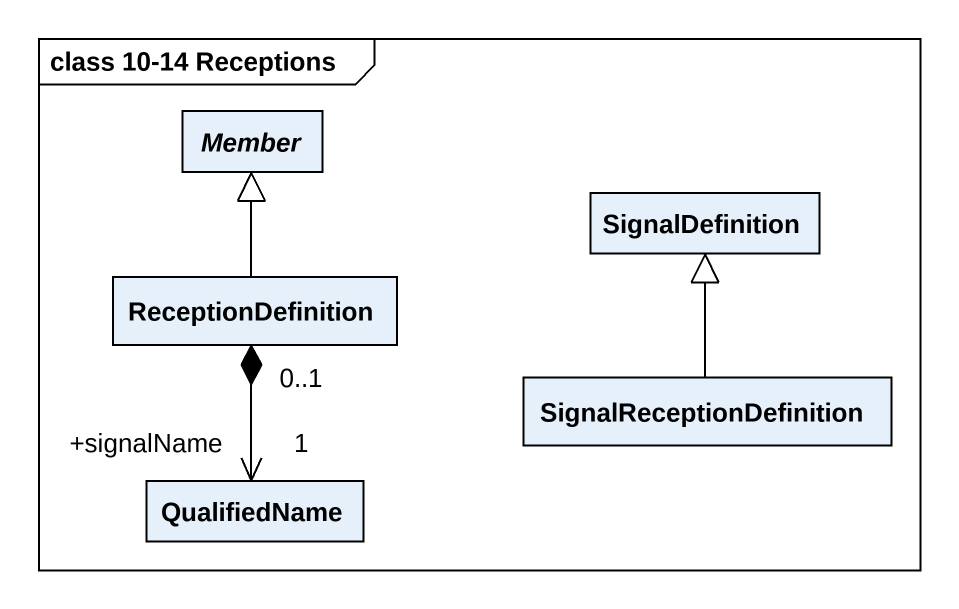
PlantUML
@startuml
mainframe class 10-14 Receptions
hide circle
hide empty members
abstract class Member
class SignalDefinition
class ReceptionDefinition
class SignalReceptionDefinition
class QualifiedName
ReceptionDefinition -up-|> Member
SignalReceptionDefinition -up-|> SignalDefinition
QualifiedName "+signalName\n1" <-up-* "0..1" ReceptionDefinition
@enduml
